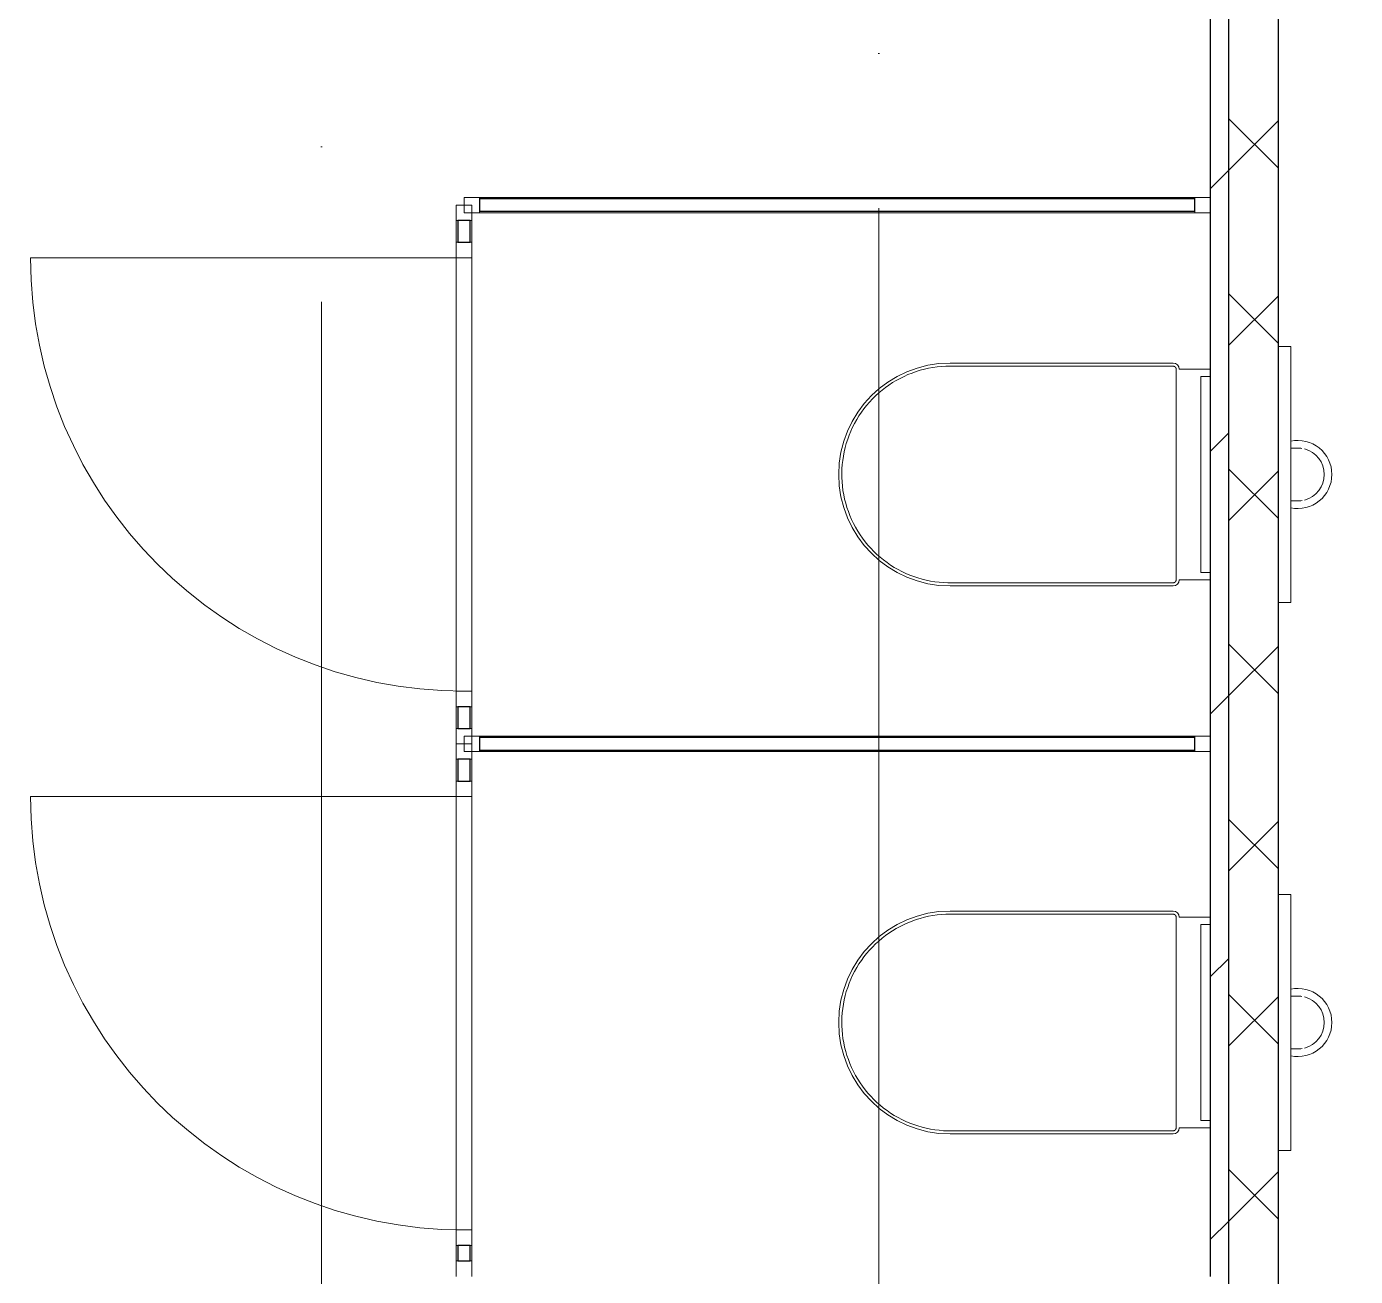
# Model space of a CAD drawing. Header units: millimetres. Extents: x -259809 to 472825, y -397243 to 31861.
# Drawn here: x -17132 to -14986, y -362057 to -360039 of the extents above; entities that cross this region are included whole.
import ezdxf

# ---------------------------------------------------------------- set-up
doc = ezdxf.new("R2010")
doc.units = ezdxf.units.MM
doc.linetypes.add('ADSK_Линия сетки', pattern=[25, 20, -2.5, 0, -2.5])
for name, color, linetype, lineweight in [('Витраж', 252, 'Continuous', 9), ('Двери', 252, 'Continuous', 9), ('лс', 5, 'Continuous', 30), ('Оси', 252, 'Continuous', 9), ('Сантехника', 252, 'Continuous', 18), ('Стены наружные', 252, 'Continuous', 18), ('Стены разрез', 7, 'Continuous', 30)]:
    doc.layers.add(name, color=color, linetype=linetype, lineweight=lineweight)

# ---------------------------------------------------------------- blocks, each defined once
blk = doc.blocks.new('1 этаж')
at = {"layer": 'Витраж', "color": 251, "lineweight": 18, "true_color": 0x636466, "extrusion": (0, 0, -1)}
for p, q in [((-16400.8, -7627.8), (-16425.8, -7627.8)), ((-16425.8, -7627.8), (-16425.8, -7652.8)), ((-16400.8, -7652.8), (-16400.8, -7627.8)), ((-16413.3, -7640.3), (-16438.3, -7640.3)), ((-16438.3, -7640.3), (-16438.3, -7665.3)), ((-16425.8, -7652.8), (-16400.8, -7652.8)), ((-16413.3, -7665.3), (-16413.3, -7640.3)), ((-16438.3, -7665.3), (-16413.3, -7665.3)), ((-16413.3, -7700.3), (-16438.3, -7700.3)), ((-16438.3, -7700.3), (-16438.3, -7725.3)), ((-16413.3, -7725.3), (-16413.3, -7700.3)), ((-16438.3, -7725.3), (-16413.3, -7725.3)), ((-16413.3, -8425.3), (-16438.3, -8425.3)), ((-16438.3, -8425.3), (-16438.3, -8450.3)), ((-16413.3, -8450.3), (-16413.3, -8425.3)), ((-16438.3, -8450.3), (-16413.3, -8450.3)), ((-16400.8, -8497.8), (-16425.8, -8497.8)), ((-16425.8, -8497.8), (-16425.8, -8522.8)), ((-16400.8, -8522.8), (-16400.8, -8497.8)), ((-16413.3, -8510.3), (-16438.3, -8510.3)), ((-16438.3, -8510.3), (-16438.3, -8535.3)), ((-16413.3, -8535.3), (-16413.3, -8510.3)), ((-16438.3, -8535.3), (-16413.3, -8535.3)), ((-16425.8, -8522.8), (-16400.8, -8522.8)), ((-16413.3, -8570.3), (-16438.3, -8570.3)), ((-16438.3, -8570.3), (-16438.3, -8595.3)), ((-16413.3, -8595.3), (-16413.3, -8570.3)), ((-16438.3, -8595.3), (-16413.3, -8595.3)), ((-16413.3, -9295.3), (-16438.3, -9295.3)), ((-16438.3, -9295.3), (-16438.3, -9320.3)), ((-16413.3, -9320.3), (-16413.3, -9295.3)), ((-16438.3, -9320.3), (-16413.3, -9320.3))]:
    blk.add_line(p, q, dxfattribs=at)
at = {"layer": 'Витраж', "color": 251, "true_color": 0x636466}
for p, q in [((-16400.8, -7627.8), (-15245.8, -7627.8)), ((-16400.8, -7652.8), (-15245.8, -7652.8)), ((-16438.3, -7665.3), (-16438.3, -7700.3)), ((-16413.3, -7665.3), (-16413.3, -7700.3)), ((-16438.3, -7725.3), (-16438.3, -8425.3)), ((-16413.3, -7725.3), (-16413.3, -8425.3)), ((-16438.3, -8450.3), (-16438.3, -8485.3)), ((-16413.3, -8450.3), (-16413.3, -8485.3)), ((-16400.8, -8497.8), (-15245.8, -8497.8)), ((-16438.3, -8535.3), (-16438.3, -8570.3)), ((-16413.3, -8535.3), (-16413.3, -8570.3)), ((-16400.8, -8522.8), (-15245.8, -8522.8)), ((-16438.3, -8595.3), (-16438.3, -9295.3)), ((-16413.3, -8595.3), (-16413.3, -9295.3)), ((-16438.3, -9320.3), (-16438.3, -9345.3)), ((-16413.3, -9320.3), (-16413.3, -9345.3))]:
    blk.add_line(p, q, dxfattribs=at)
at = {"layer": 'Витраж', "color": 251, "lineweight": 18, "true_color": 0x636466}
for p, q in [((-15220.8, -7627.8), (-15245.8, -7627.8)), ((-15245.8, -7627.8), (-15245.8, -7652.8)), ((-15220.8, -7652.8), (-15220.8, -7627.8)), ((-15245.8, -7652.8), (-15220.8, -7652.8)), ((-16413.3, -8485.3), (-16438.3, -8485.3)), ((-16438.3, -8485.3), (-16438.3, -8510.3)), ((-16413.3, -8510.3), (-16413.3, -8485.3)), ((-15220.8, -8497.8), (-15245.8, -8497.8)), ((-15245.8, -8497.8), (-15245.8, -8522.8)), ((-15220.8, -8522.8), (-15220.8, -8497.8)), ((-16438.3, -8510.3), (-16413.3, -8510.3)), ((-15245.8, -8522.8), (-15220.8, -8522.8)), ((-16413.3, -9345.3), (-16438.3, -9345.3)), ((-16438.3, -9345.3), (-16438.3, -9370.3)), ((-16413.3, -9370.3), (-16413.3, -9345.3))]:
    blk.add_line(p, q, dxfattribs=at)
at = {"layer": 'Двери', "color": 251, "true_color": 0x636466}
for p, q in [((-16438.3, -7725.3), (-17125.8, -7725.3)), ((-16438.3, -8595.3), (-17125.8, -8595.3))]:
    blk.add_line(p, q, dxfattribs=at)
for centre in [(-16425.8, -7725.3), (-16425.8, -8595.3)]:
    blk.add_arc(centre, 700, 180, 270, dxfattribs=at)
at = {"layer": 'Оси', "color": 251, "linetype": 'ADSK_Линия сетки', "ltscale": 100, "true_color": 0x636466}
for p, q in [((-16655.8, 32205.3), (-16655.8, -33771.4)), ((-15755.8, -2645.3), (-15755.8, -32501.4))]:
    blk.add_line(p, q, dxfattribs=at)
at = {"layer": 'Сантехника', "color": 251, "lineweight": 9, "true_color": 0x636466}
for p, q in [((-15090.8, -7868.6), (-15110.8, -7868.6)), ((-15090.8, -7893.6), (-15090.8, -7868.6)), ((-15090.8, -7893.6), (-15090.8, -8257.1)), ((-15090.8, -8282.1), (-15090.8, -8257.1)), ((-15110.8, -8282.1), (-15090.8, -8282.1)), ((-15090.8, -8753.6), (-15110.8, -8753.6)), ((-15090.8, -8778.6), (-15090.8, -8753.6)), ((-15090.8, -8778.6), (-15090.8, -9142.1)), ((-15090.8, -9167.1), (-15090.8, -9142.1)), ((-15110.8, -9167.1), (-15090.8, -9167.1))]:
    blk.add_line(p, q, dxfattribs=at)
at = {"layer": 'Сантехника', "color": 251, "true_color": 0x636466}
for p, q in [((-15280.8, -7895.3), (-15640.8, -7895.3)), ((-15280.8, -7900.3), (-15640.8, -7900.3)), ((-15275.8, -8245.3), (-15275.8, -7905.3)), ((-15220.8, -7905.3), (-15270.8, -7905.3)), ((-15235.8, -8233.5), (-15235.8, -7917.1)), ((-15235.8, -7917.1), (-15220.8, -7917.1)), ((-15220.8, -8233.5), (-15235.8, -8233.5)), ((-15640.8, -8250.3), (-15280.8, -8250.3)), ((-15640.8, -8255.3), (-15280.8, -8255.3)), ((-15270.8, -8245.3), (-15220.8, -8245.3)), ((-15280.8, -8780.3), (-15640.8, -8780.3)), ((-15280.8, -8785.3), (-15640.8, -8785.3)), ((-15275.8, -9130.3), (-15275.8, -8790.3)), ((-15220.8, -8790.3), (-15270.8, -8790.3)), ((-15235.8, -9118.5), (-15235.8, -8802.1)), ((-15235.8, -8802.1), (-15220.8, -8802.1)), ((-15220.8, -9118.5), (-15235.8, -9118.5)), ((-15640.8, -9135.3), (-15280.8, -9135.3)), ((-15640.8, -9140.3), (-15280.8, -9140.3)), ((-15270.8, -9130.3), (-15220.8, -9130.3))]:
    blk.add_line(p, q, dxfattribs=at)
at = {"layer": 'Сантехника', "color": 251, "true_color": 0x636466, "flags": 128}
for points in [[(-15640.8, -7900.3), (-15647.8, -7900.5), (-15654.8, -7900.9), (-15661.8, -7901.6), (-15668.7, -7902.5), (-15675.6, -7903.8), (-15682.4, -7905.3), (-15689.2, -7907.1), (-15695.9, -7909.2), (-15702.4, -7911.5), (-15708.9, -7914.1), (-15715.3, -7917), (-15721.6, -7920.1), (-15727.8, -7923.4), (-15733.8, -7927), (-15739.6, -7930.9), (-15745.3, -7934.9), (-15750.8, -7939.2), (-15756.2, -7943.7), (-15761.4, -7948.5), (-15766.3, -7953.4), (-15771.1, -7958.5), (-15775.7, -7963.8), (-15780, -7969.3), (-15784.2, -7974.9), (-15788.1, -7980.8), (-15791.7, -7986.7), (-15795.1, -7992.8), (-15798.3, -7999.1), (-15801.2, -8005.4), (-15803.9, -8011.9), (-15806.3, -8018.5), (-15808.5, -8025.1), (-15810.3, -8031.9), (-15811.9, -8038.7), (-15813.3, -8045.6), (-15814.3, -8052.5), (-15815.1, -8059.4), (-15815.6, -8066.4), (-15815.8, -8073.4), (-15815.7, -8080.4), (-15815.4, -8087.4), (-15814.8, -8094.4), (-15813.9, -8101.3), (-15812.7, -8108.2), (-15811.2, -8115.1), (-15809.5, -8121.9), (-15807.5, -8128.6), (-15805.2, -8135.2), (-15802.7, -8141.7), (-15799.9, -8148.1), (-15796.9, -8154.4), (-15793.6, -8160.6), (-15790.1, -8166.7), (-15786.3, -8172.6), (-15782.3, -8178.3), (-15778.1, -8183.9), (-15773.6, -8189.3), (-15768.9, -8194.5), (-15764.1, -8199.5), (-15759, -8204.4), (-15753.8, -8209), (-15748.3, -8213.4), (-15742.7, -8217.6), (-15736.9, -8221.5), (-15731, -8225.3), (-15724.9, -8228.8), (-15718.7, -8232), (-15712.4, -8235), (-15706, -8237.7), (-15699.4, -8240.2), (-15692.8, -8242.4), (-15686.1, -8244.4), (-15679.3, -8246), (-15672.4, -8247.4), (-15665.5, -8248.6), (-15658.5, -8249.4), (-15651.6, -8250), (-15644.6, -8250.3), (-15640.8, -8250.3)], [(-15275.8, -7905.3), (-15275.8, -7905.1), (-15275.8, -7904.9), (-15275.8, -7904.7), (-15275.9, -7904.5), (-15275.9, -7904.3), (-15275.9, -7904.1), (-15276, -7903.9), (-15276.1, -7903.7), (-15276.1, -7903.6), (-15276.2, -7903.4), (-15276.3, -7903.2), (-15276.4, -7903), (-15276.5, -7902.8), (-15276.6, -7902.7), (-15276.7, -7902.5), (-15276.8, -7902.3), (-15276.9, -7902.2), (-15277, -7902), (-15277.2, -7901.9), (-15277.3, -7901.7), (-15277.5, -7901.6), (-15277.6, -7901.5), (-15277.8, -7901.3), (-15277.9, -7901.2), (-15278.1, -7901.1), (-15278.3, -7901), (-15278.4, -7900.9), (-15278.6, -7900.8), (-15278.8, -7900.7), (-15279, -7900.7), (-15279.2, -7900.6), (-15279.4, -7900.5), (-15279.6, -7900.5), (-15279.8, -7900.4), (-15280, -7900.4), (-15280.1, -7900.4), (-15280.3, -7900.3), (-15280.5, -7900.3), (-15280.7, -7900.3), (-15280.8, -7900.3)], [(-15280.8, -8250.3), (-15280.6, -8250.3), (-15280.4, -8250.3), (-15280.2, -8250.3), (-15280, -8250.2), (-15279.8, -8250.2), (-15279.6, -8250.2), (-15279.4, -8250.1), (-15279.2, -8250.1), (-15279, -8250), (-15278.9, -8249.9), (-15278.7, -8249.8), (-15278.5, -8249.7), (-15278.3, -8249.7), (-15278.1, -8249.5), (-15278, -8249.4), (-15277.8, -8249.3), (-15277.7, -8249.2), (-15277.5, -8249.1), (-15277.4, -8248.9), (-15277.2, -8248.8), (-15277.1, -8248.7), (-15276.9, -8248.5), (-15276.8, -8248.3), (-15276.7, -8248.2), (-15276.6, -8248), (-15276.5, -8247.8), (-15276.4, -8247.7), (-15276.3, -8247.5), (-15276.2, -8247.3), (-15276.1, -8247.1), (-15276.1, -8246.9), (-15276, -8246.7), (-15276, -8246.6), (-15275.9, -8246.4), (-15275.9, -8246.2), (-15275.8, -8246), (-15275.8, -8245.8), (-15275.8, -8245.6), (-15275.8, -8245.4), (-15275.8, -8245.3)], [(-15640.8, -8785.3), (-15647.8, -8785.5), (-15654.8, -8785.9), (-15661.8, -8786.6), (-15668.7, -8787.5), (-15675.6, -8788.8), (-15682.4, -8790.3), (-15689.2, -8792.1), (-15695.9, -8794.2), (-15702.4, -8796.5), (-15708.9, -8799.1), (-15715.3, -8802), (-15721.6, -8805.1), (-15727.8, -8808.4), (-15733.8, -8812), (-15739.6, -8815.9), (-15745.3, -8819.9), (-15750.8, -8824.2), (-15756.2, -8828.7), (-15761.4, -8833.5), (-15766.3, -8838.4), (-15771.1, -8843.5), (-15775.7, -8848.8), (-15780, -8854.3), (-15784.2, -8859.9), (-15788.1, -8865.8), (-15791.7, -8871.7), (-15795.1, -8877.8), (-15798.3, -8884.1), (-15801.2, -8890.4), (-15803.9, -8896.9), (-15806.3, -8903.5), (-15808.5, -8910.1), (-15810.3, -8916.9), (-15811.9, -8923.7), (-15813.3, -8930.6), (-15814.3, -8937.5), (-15815.1, -8944.4), (-15815.6, -8951.4), (-15815.8, -8958.4), (-15815.7, -8965.4), (-15815.4, -8972.4), (-15814.8, -8979.4), (-15813.9, -8986.3), (-15812.7, -8993.2), (-15811.2, -9000.1), (-15809.5, -9006.9), (-15807.5, -9013.6), (-15805.2, -9020.2), (-15802.7, -9026.7), (-15799.9, -9033.1), (-15796.9, -9039.4), (-15793.6, -9045.6), (-15790.1, -9051.7), (-15786.3, -9057.6), (-15782.3, -9063.3), (-15778.1, -9068.9), (-15773.6, -9074.3), (-15768.9, -9079.5), (-15764.1, -9084.5), (-15759, -9089.4), (-15753.8, -9094), (-15748.3, -9098.4), (-15742.7, -9102.6), (-15736.9, -9106.5), (-15731, -9110.3), (-15724.9, -9113.8), (-15718.7, -9117), (-15712.4, -9120), (-15706, -9122.7), (-15699.4, -9125.2), (-15692.8, -9127.4), (-15686.1, -9129.4), (-15679.3, -9131), (-15672.4, -9132.4), (-15665.5, -9133.6), (-15658.5, -9134.4), (-15651.6, -9135), (-15644.6, -9135.3), (-15640.8, -9135.3)], [(-15275.8, -8790.3), (-15275.8, -8790.1), (-15275.8, -8789.9), (-15275.8, -8789.7), (-15275.9, -8789.5), (-15275.9, -8789.3), (-15275.9, -8789.1), (-15276, -8788.9), (-15276.1, -8788.7), (-15276.1, -8788.6), (-15276.2, -8788.4), (-15276.3, -8788.2), (-15276.4, -8788), (-15276.5, -8787.8), (-15276.6, -8787.7), (-15276.7, -8787.5), (-15276.8, -8787.3), (-15276.9, -8787.2), (-15277, -8787), (-15277.2, -8786.9), (-15277.3, -8786.7), (-15277.5, -8786.6), (-15277.6, -8786.5), (-15277.8, -8786.3), (-15277.9, -8786.2), (-15278.1, -8786.1), (-15278.3, -8786), (-15278.4, -8785.9), (-15278.6, -8785.8), (-15278.8, -8785.7), (-15279, -8785.7), (-15279.2, -8785.6), (-15279.4, -8785.5), (-15279.6, -8785.5), (-15279.8, -8785.4), (-15280, -8785.4), (-15280.1, -8785.4), (-15280.3, -8785.3), (-15280.5, -8785.3), (-15280.7, -8785.3), (-15280.8, -8785.3)], [(-15280.8, -9135.3), (-15280.6, -9135.3), (-15280.4, -9135.3), (-15280.2, -9135.3), (-15280, -9135.2), (-15279.8, -9135.2), (-15279.6, -9135.2), (-15279.4, -9135.1), (-15279.2, -9135.1), (-15279, -9135), (-15278.9, -9134.9), (-15278.7, -9134.8), (-15278.5, -9134.7), (-15278.3, -9134.7), (-15278.1, -9134.5), (-15278, -9134.4), (-15277.8, -9134.3), (-15277.7, -9134.2), (-15277.5, -9134.1), (-15277.4, -9133.9), (-15277.2, -9133.8), (-15277.1, -9133.7), (-15276.9, -9133.5), (-15276.8, -9133.3), (-15276.7, -9133.2), (-15276.6, -9133), (-15276.5, -9132.8), (-15276.4, -9132.7), (-15276.3, -9132.5), (-15276.2, -9132.3), (-15276.1, -9132.1), (-15276.1, -9131.9), (-15276, -9131.7), (-15276, -9131.6), (-15275.9, -9131.4), (-15275.9, -9131.2), (-15275.8, -9131), (-15275.8, -9130.8), (-15275.8, -9130.6), (-15275.8, -9130.4), (-15275.8, -9130.3)]]:
    blk.add_lwpolyline(points, dxfattribs=at)
at = {"layer": 'Сантехника', "color": 251, "lineweight": 9, "true_color": 0x636466, "flags": 128}
for points in [[(-15079.4, -8032.6), (-15079.4, -8032.6), (-15079.5, -8032.6), (-15079.7, -8032.6), (-15079.9, -8032.6), (-15080.3, -8032.6), (-15080.6, -8032.6), (-15081.1, -8032.6), (-15081.6, -8032.6), (-15082.2, -8032.6), (-15082.9, -8032.6), (-15083.6, -8032.6), (-15084.4, -8032.6), (-15085.3, -8032.6), (-15086.2, -8032.6), (-15087.2, -8032.6), (-15088.3, -8032.6), (-15089.4, -8032.6), (-15090.5, -8032.6)], [(-15089.7, -8118), (-15088.6, -8118), (-15087.5, -8118), (-15086.5, -8118), (-15085.5, -8118), (-15084.7, -8118), (-15083.8, -8118), (-15083.1, -8118), (-15082.4, -8118), (-15081.8, -8118), (-15081.2, -8118), (-15080.8, -8118), (-15080.4, -8118), (-15080, -8118), (-15079.7, -8118), (-15079.5, -8118), (-15079.4, -8118), (-15079.4, -8118), (-15079.4, -8118)], [(-15079.4, -8917.6), (-15079.4, -8917.6), (-15079.5, -8917.6), (-15079.7, -8917.6), (-15079.9, -8917.6), (-15080.3, -8917.6), (-15080.6, -8917.6), (-15081.1, -8917.6), (-15081.6, -8917.6), (-15082.2, -8917.6), (-15082.9, -8917.6), (-15083.6, -8917.6), (-15084.4, -8917.6), (-15085.3, -8917.6), (-15086.2, -8917.6), (-15087.2, -8917.6), (-15088.3, -8917.6), (-15089.4, -8917.6), (-15090.5, -8917.6)], [(-15089.7, -9003), (-15088.6, -9003), (-15087.5, -9003), (-15086.5, -9003), (-15085.5, -9003), (-15084.7, -9003), (-15083.8, -9003), (-15083.1, -9003), (-15082.4, -9003), (-15081.8, -9003), (-15081.2, -9003), (-15080.8, -9003), (-15080.4, -9003), (-15080, -9003), (-15079.7, -9003), (-15079.5, -9003), (-15079.4, -9003), (-15079.4, -9003), (-15079.4, -9003)]]:
    blk.add_lwpolyline(points, dxfattribs=at)
at = {"layer": 'Сантехника', "color": 251, "true_color": 0x636466}
for centre, radius, start, end in [((-15640.8, -8075.3), 180, 90, 270), ((-15280.8, -7905.3), 10, 0, 90), ((-15640.8, -8075.3), 175, 90, 90.9078), ((-15640.8, -8075.3), 175, 90, 90.9078), ((-15280.8, -7905.3), 5, 60, 90), ((-15280.8, -7905.3), 5, 60, 90), ((-15280.8, -7905.3), 5, 60, 75), ((-15280.8, -7905.3), 5, 0, 30), ((-15280.8, -7905.3), 5, 0, 30), ((-15280.8, -7905.3), 5, 0, 30), ((-15640.8, -8075.3), 175, 269.0922, 270), ((-15640.8, -8075.3), 175, 269.0922, 270), ((-15280.8, -8245.3), 10, 270, 0), ((-15280.8, -8245.3), 5, 270, 300), ((-15280.8, -8245.3), 5, 270, 300), ((-15280.8, -8245.3), 5, 285, 300), ((-15280.8, -8245.3), 5, 330, 0), ((-15280.8, -8245.3), 5, 330, 0), ((-15280.8, -8245.3), 5, 330, 0), ((-15640.8, -8960.3), 180, 90, 270), ((-15640.8, -8960.3), 175, 90, 90.9078), ((-15640.8, -8960.3), 175, 90, 90.9078), ((-15280.8, -8790.3), 10, 0, 90), ((-15280.8, -8790.3), 5, 60, 90), ((-15280.8, -8790.3), 5, 60, 90), ((-15280.8, -8790.3), 5, 60, 75), ((-15280.8, -8790.3), 5, 0, 30), ((-15280.8, -8790.3), 5, 0, 30), ((-15280.8, -8790.3), 5, 0, 30), ((-15640.8, -8960.3), 175, 269.0922, 270), ((-15640.8, -8960.3), 175, 269.0922, 270), ((-15280.8, -9130.3), 10, 270, 0), ((-15280.8, -9130.3), 5, 270, 300), ((-15280.8, -9130.3), 5, 270, 300), ((-15280.8, -9130.3), 5, 285, 300), ((-15280.8, -9130.3), 5, 330, 0), ((-15280.8, -9130.3), 5, 330, 0), ((-15280.8, -9130.3), 5, 330, 0)]:
    blk.add_arc(centre, radius, start, end, dxfattribs=at)
at = {"layer": 'Сантехника', "color": 251, "lineweight": 9, "true_color": 0x636466}
for centre, radius, start, end in [((-15079.4, -8075.3), 55, 0, 102.0258), ((-15079.4, -8075.3), 42.7, 92.2417, 94.1976), ((-15079.4, -8075.3), 42.7, 87.9172, 90), ((-15079.4, -8075.3), 42.7, 80.8699, 90), ((-15079.4, -8075.3), 42.7, 0, 75), ((-15079.4, -8075.3), 55, 257.9742, 0), ((-15079.4, -8075.3), 42.7, 285, 0), ((-15079.4, -8075.3), 42.7, 267.2428, 279.4986), ((-15079.4, -8075.3), 42.7, 270, 272.5338), ((-15079.4, -8960.3), 55, 0, 102.0258), ((-15079.4, -8960.3), 42.7, 92.2417, 94.1976), ((-15079.4, -8960.3), 42.7, 87.9172, 90), ((-15079.4, -8960.3), 42.7, 80.8699, 90), ((-15079.4, -8960.3), 42.7, 0, 75), ((-15079.4, -8960.3), 55, 257.9742, 0), ((-15079.4, -8960.3), 42.7, 285, 0), ((-15079.4, -8960.3), 42.7, 267.2428, 279.4986), ((-15079.4, -8960.3), 42.7, 270, 272.5338)]:
    blk.add_arc(centre, radius, start, end, dxfattribs=at)
at = {"layer": 'Стены наружные', "color": 251, "lineweight": 30, "true_color": 0x636466}
for p, q in [((-15190.8, -9400.3), (-15190.8, -5345.3)), ((-15110.8, -9400.3), (-15110.8, -5345.3)), ((-15220.8, -5375.3), (-15220.8, -9370.3))]:
    blk.add_line(p, q, dxfattribs=at)
at = {"layer": 'Стены наружные', "color": 251, "linetype": 'Continuous', "lineweight": 9, "true_color": 0x636466}
for p, q in [((-15110.8, -7580.8), (-15190.8, -7500.8)), ((-15190.8, -7583.9), (-15110.8, -7503.9)), ((-15220.8, -7613.9), (-15190.8, -7583.9)), ((-15110.8, -7863.6), (-15190.8, -7783.6)), ((-15190.8, -7866.7), (-15110.8, -7786.7)), ((-15220.8, -8038.1), (-15190.8, -8008.1)), ((-15110.8, -8146.5), (-15190.8, -8066.5)), ((-15190.8, -8149.6), (-15110.8, -8069.6)), ((-15110.8, -8429.3), (-15190.8, -8349.3)), ((-15190.8, -8432.4), (-15110.8, -8352.4)), ((-15220.8, -8462.4), (-15190.8, -8432.4)), ((-15110.8, -8712.2), (-15190.8, -8632.2)), ((-15190.8, -8715.2), (-15110.8, -8635.2)), ((-15220.8, -8886.7), (-15190.8, -8856.7)), ((-15110.8, -8995), (-15190.8, -8915)), ((-15190.8, -8998.1), (-15110.8, -8918.1)), ((-15110.8, -9277.9), (-15190.8, -9197.9)), ((-15190.8, -9280.9), (-15110.8, -9200.9)), ((-15220.8, -9310.9), (-15190.8, -9280.9))]:
    blk.add_line(p, q, dxfattribs=at)
at = {"layer": 'Стены разрез', "color": 251, "true_color": 0x636466}
for p, q in [((-15245.8, -7630.3), (-16400.8, -7630.3)), ((-16400.8, -7630.3), (-16400.8, -7650.3)), ((-15245.8, -7650.3), (-15245.8, -7630.3)), ((-16400.8, -7650.3), (-15245.8, -7650.3)), ((-16415.8, -7665.3), (-16435.8, -7665.3)), ((-16435.8, -7665.3), (-16435.8, -7700.3)), ((-16415.8, -7700.3), (-16415.8, -7665.3)), ((-16435.8, -7700.3), (-16415.8, -7700.3)), ((-16415.8, -8450.3), (-16435.8, -8450.3)), ((-16435.8, -8450.3), (-16435.8, -8485.3)), ((-16415.8, -8485.3), (-16415.8, -8450.3)), ((-16435.8, -8485.3), (-16415.8, -8485.3)), ((-15245.8, -8500.3), (-16400.8, -8500.3)), ((-16400.8, -8500.3), (-16400.8, -8520.3)), ((-15245.8, -8520.3), (-15245.8, -8500.3)), ((-16415.8, -8535.3), (-16435.8, -8535.3)), ((-16435.8, -8535.3), (-16435.8, -8570.3)), ((-16415.8, -8570.3), (-16415.8, -8535.3)), ((-16400.8, -8520.3), (-15245.8, -8520.3)), ((-16435.8, -8570.3), (-16415.8, -8570.3)), ((-16415.8, -9320.3), (-16435.8, -9320.3)), ((-16435.8, -9320.3), (-16435.8, -9345.3)), ((-16415.8, -9345.3), (-16415.8, -9320.3)), ((-16435.8, -9345.3), (-16415.8, -9345.3))]:
    blk.add_line(p, q, dxfattribs=at)

msp = doc.modelspace()

# ---------------------------------------------------------------- hatches: boundary and pattern name
at = {"layer": 'лс', "lineweight": 5}
h = msp.add_hatch(dxfattribs=at)
h.set_pattern_fill('ANSI31', color=4, scale=100)
h.set_pattern_definition([(45, (7e-12, 55557.13), (-224.5064, 224.5064), [])])
h.paths.add_polyline_path([(-29281.7, -366334.3), (-4405.2, -366334.3), (-4405.2, -364593), (-5981.9, -364593), (-5981.9, -364588.7), (-8829.6, -364588.7), (-8829.6, -364591.6), (-30595.5, -364591.6), (-30595.5, -358232.4), (-32731.9, -358232.4), (-32731.9, -364572.7), (-40514.3, -364572.7), (-40514.3, -366445.8), (-39730, -366445.8), (-39730, -369715.4), (-34251.2, -369715.4), (-34251.2, -372621.1), (-29281.7, -372621.1)])
edge = h.paths.add_edge_path(flags=16)
edge.add_ellipse((-39267.7, -365126.6), major_axis=(911.9, 0), ratio=0.29514, start_angle=0, end_angle=360)
h.paths.add_polyline_path([(-39746.2, -365398.8), (-38817.6, -365398.8), (-38817.6, -364890.3), (-39746.2, -364890.3)], flags=16)

# ---------------------------------------------------------------- block references
msp.add_blockref('1 этаж', (0, -352686.9))

doc.saveas('drawing.dxf')
